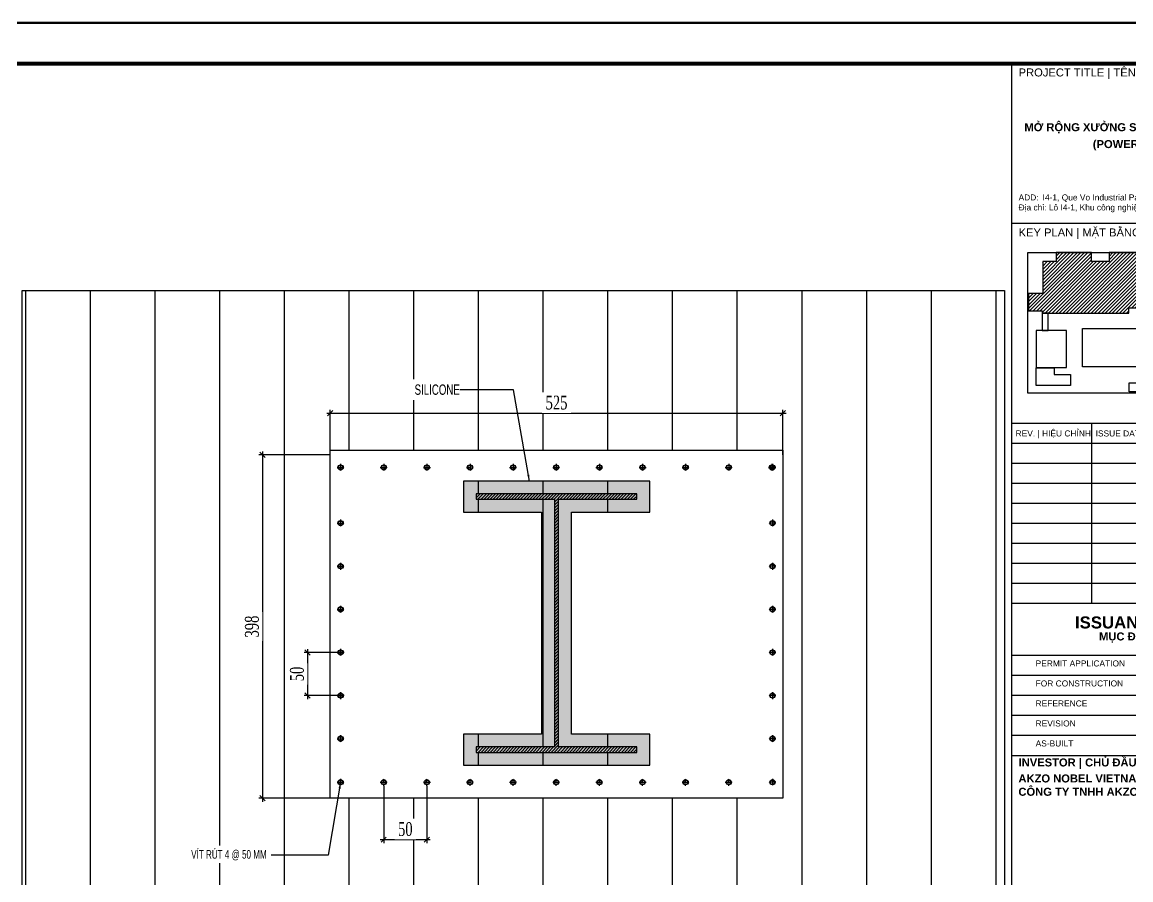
# Model space of a CAD drawing. Header units: inches. Extents: x 340055 to 349452, y -34649 to -30845.
# Drawn here: x 345170.8 to 345492.2, y -33068.4 to -32819.8 of the extents above; entities that cross this region are included whole.
import ezdxf

# ---------------------------------------------------------------- set-up
doc = ezdxf.new("R2010")
doc.units = ezdxf.units.IN
doc.header["$MEASUREMENT"] = 0
doc.linetypes.add('DD3', pattern=[0.2, 0.1, -0.1])
for name, color, linetype in [('2', 2, 'Continuous'), ('3', 3, 'Continuous'), ('NET IN', 3, 'Continuous')]:
    doc.layers.add(name, color=color, linetype=linetype)
for name, color, linetype, lineweight in [('TL-TIILE BLOCK A2$0$TL-TITLE BLOCK - TEXT @ 1', 7, 'Continuous', 25), ('TL-TIILE BLOCK A2$0$TL-TITLE BLOCK 1', 7, 'Continuous', 50), ('TL-TIILE BLOCK A2$0$TL-TITLE BLOCK 2', 7, 'Continuous', 25), ('TL-TITLE BLOCK - TEXT', 7, 'Continuous', 25)]:
    doc.layers.add(name, color=color, linetype=linetype, lineweight=lineweight)
doc.styles.add('ST1', font='times.ttf', dxfattribs={"width": 0.7})
doc.styles.add('ST1H', font='vnshxh.shx', dxfattribs={"width": 0.7})
doc.styles.add('TL-TIILE BLOCK A2$0$MEP-TEXT T.BLOCK 1', font='arial.ttf', dxfattribs={"height": 1.5})
doc.styles.add('TL-TIILE BLOCK A2$0$MEP-TEXT T.BLOCK 2', font='arial.ttf')
doc.styles.add('TL-TIILE BLOCK A2$0$MEP-TEXT T.BLOCK 3', font='arial.ttf', dxfattribs={"height": 3})
doc.dimstyles.new('3', dxfattribs={"dimtxt": 3.5, "dimasz": 1.8, "dimexe": 1, "dimexo": 0, "dimgap": 1, "dimtad": 1, "dimdec": 0, "dimlfac": 3, "dimzin": 0, "dimdsep": 46, "dimtxsty": 'ST1H', "dimblk": 'OBLIQUE', "dimcen": 1, "dimdle": 1, "dimclrd": 8, "dimclre": 8, "dimclrt": 3, "dimadec": 0, "dimazin": 0, "dimtfac": 1, "dimtdec": 0, "dimtix": 1, "dimtofl": 0, "dimtmove": 1, "dimatfit": 3, "dimfxl": 0, "dimtolj": 1, "dimtzin": 0, "dimlwd": -1, "dimlwe": -1, "dimarcsym": 0})
doc.dimstyles.new('4', dxfattribs={"dimtxt": 4, "dimasz": 1.5, "dimexe": 1, "dimexo": 0, "dimgap": 1, "dimtad": 1, "dimdec": 0, "dimlfac": 4, "dimzin": 0, "dimdsep": 46, "dimtxsty": 'ST1', "dimblk": 'OBLIQUE', "dimcen": 1, "dimdle": 1, "dimclrd": 8, "dimclre": 8, "dimclrt": 3, "dimadec": 0, "dimazin": 0, "dimtfac": 1, "dimtdec": 0, "dimtix": 1, "dimtmove": 0, "dimatfit": 3, "dimfxl": 0, "dimtolj": 1, "dimtzin": 0, "dimlwd": -1, "dimlwe": -1, "dimarcsym": 0})

# ---------------------------------------------------------------- blocks, each defined once
blk = doc.blocks.new('_Oblique')
at = {"color": 0, "linetype": 'ByBlock', "lineweight": -2}
blk.add_line((-0.5, -0.5), (0.5, 0.5), dxfattribs=at)
blk = doc.blocks.new('*D743')
at = {"color": 8, "linetype": 'Continuous', "transparency": 16777216}
for p, q in [((345260.1, -32945.24), (345260.1, -32932.15)), ((345391.31, -32945.24), (345391.31, -32932.15)), ((345259.1, -32933.15), (345392.31, -32933.15))]:
    blk.add_line(p, q, dxfattribs=at)
at = {"layer": 'Defpoints', "color": 0, "transparency": 16777216}
for p in [(345391.31, -32933.15), (345260.1, -32945.24), (345391.31, -32945.24)]:
    blk.add_point(p, dxfattribs=at)
at = {"color": 8, "transparency": 16777216, "xscale": 1.5, "yscale": 1.5, "zscale": 1.5, "rotation": 180}
blk.add_blockref('_Oblique', (345260.1, -32933.15), dxfattribs=at)
at = {"color": 8, "transparency": 16777216, "xscale": 1.5, "yscale": 1.5, "zscale": 1.5}
blk.add_blockref('_Oblique', (345391.31, -32933.15), dxfattribs=at)
at = {"color": 3, "transparency": 16777216, "insert": (345325.71, -32930.12), "char_height": 4, "attachment_point": 5, "style": 'ST1', "bg_fill": 3, "box_fill_scale": 1.25, "bg_fill_color": 256, "bg_fill_true_color": 13158600, "bg_fill_transparency": 0}
blk.add_mtext('\\A1;525', dxfattribs=at)
blk = doc.blocks.new('*D744')
at = {"color": 8, "linetype": 'Continuous', "transparency": 16777216}
for p, q in [((345240.47, -32944.24), (345240.47, -33045.79)), ((345260.1, -32945.24), (345239.47, -32945.24)), ((345260.1, -33044.79), (345239.47, -33044.79))]:
    blk.add_line(p, q, dxfattribs=at)
at = {"layer": 'Defpoints', "color": 0, "transparency": 16777216}
for p in [(345260.1, -32945.24), (345240.47, -33044.79), (345260.1, -33044.79)]:
    blk.add_point(p, dxfattribs=at)
at = {"color": 8, "transparency": 16777216, "xscale": 1.5, "yscale": 1.5, "zscale": 1.5}
for p, rotation in [((345240.47, -32945.24), 90), ((345240.47, -33044.79), 270)]:
    blk.add_blockref('_Oblique', p, dxfattribs=dict(at, rotation=rotation))
at = {"color": 3, "transparency": 16777216, "insert": (345237.43, -32995.02), "char_height": 4, "attachment_point": 5, "rotation": 90, "style": 'ST1', "bg_fill": 3, "box_fill_scale": 1.25, "bg_fill_color": 256, "bg_fill_true_color": 13158600, "bg_fill_transparency": 0}
blk.add_mtext('\\A1;398', dxfattribs=at)
blk = doc.blocks.new('*D745')
at = {"color": 8, "linetype": 'Continuous', "transparency": 16777216}
for p, q in [((345264.15, -33002.53), (345252.53, -33002.53)), ((345253.53, -33001.53), (345253.53, -33016.03)), ((345264.15, -33015.03), (345252.53, -33015.03))]:
    blk.add_line(p, q, dxfattribs=at)
at = {"layer": 'Defpoints', "color": 0, "transparency": 16777216}
for p in [(345264.15, -33002.53), (345253.53, -33015.03), (345264.15, -33015.03)]:
    blk.add_point(p, dxfattribs=at)
at = {"color": 8, "transparency": 16777216, "xscale": 1.5, "yscale": 1.5, "zscale": 1.5}
for p, rotation in [((345253.53, -33002.53), 90), ((345253.53, -33015.03), 270)]:
    blk.add_blockref('_Oblique', p, dxfattribs=dict(at, rotation=rotation))
at = {"color": 3, "transparency": 16777216, "insert": (345250.49, -33008.78), "char_height": 4, "attachment_point": 5, "rotation": 90, "style": 'ST1', "bg_fill": 3, "box_fill_scale": 1.25, "bg_fill_color": 256, "bg_fill_true_color": 13158600, "bg_fill_transparency": 0}
blk.add_mtext('\\A1;50', dxfattribs=at)
blk = doc.blocks.new('*D746')
at = {"color": 8, "linetype": 'Continuous', "transparency": 16777216}
for p, q in [((345275.63, -33041.17), (345275.63, -33057.79)), ((345288.13, -33041.17), (345288.13, -33057.79)), ((345274.63, -33056.79), (345289.13, -33056.79))]:
    blk.add_line(p, q, dxfattribs=at)
at = {"layer": 'Defpoints', "color": 0, "transparency": 16777216}
for p in [(345275.63, -33041.17), (345288.13, -33041.17), (345288.13, -33056.79)]:
    blk.add_point(p, dxfattribs=at)
at = {"color": 8, "transparency": 16777216, "xscale": 1.5, "yscale": 1.5, "zscale": 1.5, "rotation": 180}
blk.add_blockref('_Oblique', (345275.63, -33056.79), dxfattribs=at)
at = {"color": 8, "transparency": 16777216, "xscale": 1.5, "yscale": 1.5, "zscale": 1.5}
blk.add_blockref('_Oblique', (345288.13, -33056.79), dxfattribs=at)
at = {"color": 3, "transparency": 16777216, "insert": (345281.88, -33053.75), "char_height": 4, "attachment_point": 5, "style": 'ST1', "bg_fill": 3, "box_fill_scale": 1.25, "bg_fill_color": 256, "bg_fill_true_color": 13158600, "bg_fill_transparency": 0}
blk.add_mtext('\\A1;50', dxfattribs=at)
blk = doc.blocks.new('kt kien truc 1')
at = {"layer": 'TL-TITLE BLOCK - TEXT', "ltscale": 5}
h = blk.add_hatch(dxfattribs=at)
h.set_pattern_fill('ANSI31', color=252, scale=5)
h.set_pattern_definition([(45, (0.60566, 1.00843), (-0.44194174, 0.44194174), [])])
h.paths.add_polyline_path([(545.12, 360.52), (542.22, 360.52), (542.22, 362.74), (533.38, 362.74), (533.38, 360.49), (529, 360.49), (529, 362.74), (520.15, 362.74), (520.15, 360.49), (516.81, 360.49), (516.81, 352.55), (513.24, 352.56), (513.24, 348.16), (516.7, 348.16), (516.7, 347.6), (538.32, 347.6), (538.32, 348.92), (545.12, 348.92)])
at = {"layer": 'Defpoints', "color": 8}
blk.add_lwpolyline([(0, 0), (594, 0), (594, 420), (0, 420)], close=True, dxfattribs=at)
at = {"layer": 'TL-TIILE BLOCK A2$0$TL-TITLE BLOCK 1', "const_width": 1}
blk.add_lwpolyline([(20, 10), (579, 10), (584, 15), (584, 405), (579, 410), (20, 410), (15, 405), (15, 15)], close=True, dxfattribs=at)
at = {"layer": 'TL-TIILE BLOCK A2$0$TL-TITLE BLOCK 2'}
for p, q in [((509, 410), (509, 10)), ((584, 370), (509, 370)), ((584, 320), (509, 320)), ((584, 320), (509, 320)), ((529, 320), (529, 275)), ((584, 315), (509, 315)), ((584, 310), (509, 310)), ((584, 305), (509, 305)), ((584, 300), (509, 300)), ((584, 295), (509, 295)), ((584, 290), (509, 290)), ((584, 285), (509, 285)), ((584, 280), (509, 280)), ((584, 275), (509, 275)), ((584, 262), (509, 262)), ((584, 257), (509, 257)), ((584, 252), (509, 252)), ((584, 247), (509, 247)), ((584, 242), (509, 242)), ((509, 237), (584, 237))]:
    blk.add_line(p, q, dxfattribs=at)
at = {"layer": 'TL-TITLE BLOCK - TEXT'}
for points in [[(513.08, 362.74), (578.82, 362.74), (578.82, 327.57), (513.08, 327.57)], [(518.14, 347.6), (516.7, 347.6), (516.7, 343.27), (518.14, 343.27)], [(526.77, 343.77), (548.22, 343.77), (548.22, 334.18), (526.77, 334.18)], [(522.74, 343.27), (515.2, 343.27), (515.2, 334.03), (522.74, 334.03)], [(538.4, 330.18), (551.6, 330.18), (551.6, 327.98), (538.4, 327.98)]]:
    blk.add_lwpolyline(points, close=True, dxfattribs=at)
for points in [[(545.12, 360.52), (542.22, 360.52), (542.22, 362.74), (533.38, 362.74), (533.38, 360.49), (529, 360.49), (529, 362.74), (520.15, 362.74), (520.15, 360.49), (516.81, 360.49), (516.81, 352.55), (513.24, 352.56), (513.24, 348.16), (516.7, 348.16), (516.7, 347.6), (538.32, 347.6), (538.32, 348.92), (545.12, 348.92), (545.12, 360.52)], [(515.19, 333.96), (519.69, 333.96), (519.68, 332.29), (523.77, 332.29), (523.77, 329.49), (515.19, 329.49), (515.19, 333.96), (515.19, 333.96)]]:
    blk.add_lwpolyline(points, dxfattribs=at)
at = {"layer": 'TL-TIILE BLOCK A2$0$TL-TITLE BLOCK - TEXT @ 1', "attachment_point": 1}
for s, width, heights, insert, char_height, style in [('PROJECT TITLE | TÊN DỰ ÁN', 66.5482, [0], (510.78, 408.79), 2, 'TL-TIILE BLOCK A2$0$MEP-TEXT T.BLOCK 2'), ('\\pi0.50923;{\\fArial|b1|i0|c0|p34;MỞ RỘNG XƯỞNG SẢN XUẤT SƠN CÔNG NGHIỆP}', 68.8384, [0], (511.72, 395.1), 2, 'TL-TIILE BLOCK A2$0$MEP-TEXT T.BLOCK 3'), ('\\pi0.50924;{\\fArial|b1|i0|c0|p34;(POWER PROJECT)}', 32.1689, [0], (528.82, 390.88), 2, 'TL-TIILE BLOCK A2$0$MEP-TEXT T.BLOCK 3'), ('ADD:^II4-1, Que Vo Industrial Park, Bac Ninh Province, Viet Nam ', 66.5482, [0], (510.78, 377.29), 1.5, 'TL-TIILE BLOCK A2$0$MEP-TEXT T.BLOCK 1'), ('Địa chỉ: Lô I4-1, Khu công nghiệp Quế Võ, Bắc Ninh, Việt Nam', 66.5482, [0], (510.78, 374.79), 1.5, 'TL-TIILE BLOCK A2$0$MEP-TEXT T.BLOCK 1'), ('KEY PLAN | MẶT BẰNG ĐỊNH VỊ', 66.5482, [0], (510.78, 368.79), 2, 'TL-TIILE BLOCK A2$0$MEP-TEXT T.BLOCK 2'), ('REV. | HIỆU CHỈNH', 37.618, [0], (510.04, 318.29), 1.5, 'TL-TIILE BLOCK A2$0$MEP-TEXT T.BLOCK 1'), ('ISSUE DATE | NGÀY', 37.618, [0], (530.04, 318.29), 1.5, 'TL-TIILE BLOCK A2$0$MEP-TEXT T.BLOCK 1'), ('\\pi11.8638;{\\fArial|b1|i0|c0|p34;ISSUANCE PURPOSE}', 66.5482, [0], (513.01, 271.79), 3, 'TL-TIILE BLOCK A2$0$MEP-TEXT T.BLOCK 3'), ('\\pi17.8812;{\\fArial|b1|i0|c0|p34;MỤC ĐÍCH PHÁT HÀNH}', 66.5482, [0], (513.01, 267.79), 2, 'TL-TIILE BLOCK A2$0$MEP-TEXT T.BLOCK 2'), ('PERMIT APPLICATION ', 44.9946, [0], (515.04, 260.79), 1.5, 'TL-TIILE BLOCK A2$0$MEP-TEXT T.BLOCK 1'), ('FOR CONSTRUCTION', 44.9946, [0], (515.04, 255.79), 1.5, 'TL-TIILE BLOCK A2$0$MEP-TEXT T.BLOCK 1'), ('REFERENCE ', 44.9946, [0], (515.04, 250.79), 1.5, 'TL-TIILE BLOCK A2$0$MEP-TEXT T.BLOCK 1'), ('REVISION', 44.9946, [1.55], (515.04, 245.79), 1.5, 'TL-TIILE BLOCK A2$0$MEP-TEXT T.BLOCK 1'), ('AS-BUILT ', 44.9946, [0], (515.04, 240.79), 1.5, 'TL-TIILE BLOCK A2$0$MEP-TEXT T.BLOCK 1'), ('{\\fArial|b1|i0|c0|p34;INVESTOR | CHỦ ĐẦU TƯ}', 66.5482, [0], (510.78, 236.29), 2, 'TL-TIILE BLOCK A2$0$MEP-TEXT T.BLOCK 2'), ('\\pi5.64586;{\\fArial|b1|i0|c0|p34;AKZO NOBEL VIETNAM CO., LTD\\PCÔNG TY TNHH AKZO NOBEL VIỆT NAM}', 66.5482, [0], (505.09, 232.29), 2, 'TL-TIILE BLOCK A2$0$MEP-TEXT T.BLOCK 2')]:
    blk.add_mtext_dynamic_manual_height_columns(s, width=width, gutter_width=15, heights=heights, dxfattribs=dict(at, insert=insert, char_height=char_height, style=style))

msp = doc.modelspace()

# ---------------------------------------------------------------- hatches: boundary and pattern name
h = msp.add_hatch()
h.set_pattern_fill('ANSI31', color=3, scale=150, angle=45, style=0)
h.set_pattern_definition([(90, (18378.097, 4798.505), (-18.75, 4e-15), [])])
h.paths.add_polyline_path([(345455.5079, -32897.6427), (345170.8389, -32897.6427), (345170.8389, -33073.4326), (345455.5079, -33073.4326)])
h.paths.add_polyline_path([(345391.3125, -33044.7885), (345260.1008, -33044.7885), (345260.1008, -32943.8719), (345391.3125, -32943.8719)], flags=16)
h.paths.add_polyline_path([(345388.2067, -32949.6484, -0.4429553), (345387.3839, -32948.902, -0.4429553), (345388.2067, -32948.1555, -0.4429553), (345389.0294, -32948.902, -0.4429553)], flags=0)
h.paths.add_polyline_path([(345388.2067, -32949.5227, -0.44880127), (345387.5089, -32948.902, -0.44880127), (345388.2067, -32948.2812, -0.44880127), (345388.9044, -32948.902, -0.44880127)], flags=0)
h.paths.add_polyline_path([(345352.7067, -32952.8364), (345352.7067, -32961.8864), (345330.0567, -32961.8864), (345330.0567, -32984.8824), (345330.0567, -33026.1825), (345352.7067, -33026.1825), (345352.7067, -33035.2325), (345298.7067, -33035.2325), (345298.7067, -33026.1825), (345321.3567, -33026.1825), (345321.3567, -32984.8824), (345321.3567, -32961.8864), (345298.7067, -32961.8864), (345298.7067, -32952.8364)], flags=0)
h.paths.add_polyline_path([(345348.9567, -32956.5864), (345348.9567, -32958.1364), (345326.3067, -32958.1364), (345326.3067, -32984.8824), (345326.3067, -33029.9325), (345348.9567, -33029.9325), (345348.9567, -33031.4825), (345302.4567, -33031.4825), (345302.4567, -33029.9325), (345325.1067, -33029.9325), (345325.1067, -32984.8824), (345325.1067, -32958.1364), (345302.4567, -32958.1364), (345302.4567, -32956.5864)], flags=0)
h.paths.add_polyline_path([(345321.6432, -32934.3581), (345329.8448, -32934.3581), (345329.8448, -32925.8174), (345321.6432, -32925.8174)], flags=24)
h.paths.add_polyline_path([(345241.6638, -32999.0811), (345241.6638, -32990.8795), (345233.1231, -32990.8795), (345233.1231, -32999.0811)], flags=24)
h.paths.add_polyline_path([(345254.7335, -33011.8729), (345254.7335, -33005.7385), (345246.1928, -33005.7385), (345246.1928, -33011.8729)], flags=24)
h.paths.add_polyline_path([(345278.7915, -33057.9974), (345284.9259, -33057.9974), (345284.9259, -33049.4566), (345278.7915, -33049.4566)], flags=24)
at = {"true_color": 0x2cc9bc}
msp.add_hatch(color=132, dxfattribs=at).paths.add_polyline_path([(345298.7067, -32952.8364), (345298.7067, -32961.8864), (345321.3567, -32961.8864), (345321.3567, -32984.8824), (345321.3567, -33026.1825), (345298.7067, -33026.1825), (345298.7067, -33035.2325), (345352.7067, -33035.2325), (345352.7067, -33026.1825), (345330.0567, -33026.1825), (345330.0567, -32984.8824), (345330.0567, -32961.8864), (345352.7067, -32961.8864), (345352.7067, -32952.8364)])
at = {"layer": '2'}
h = msp.add_hatch(dxfattribs=at)
h.set_pattern_fill('ANSI31', color=256, scale=5, style=0)
h.set_pattern_definition([(45, (18378.09663, 4798.5053), (-0.4419417382, 0.4419417382), [])])
h.paths.add_polyline_path([(345325.1067, -32984.8824), (345325.1067, -33029.9325), (345302.4567, -33029.9325), (345302.4567, -33031.4825), (345348.9567, -33031.4825), (345348.9567, -33029.9325), (345326.3067, -33029.9325), (345326.3067, -32984.8824), (345326.3067, -32958.1364), (345348.9567, -32958.1364), (345348.9567, -32956.5864), (345302.4567, -32956.5864), (345302.4567, -32958.1364), (345325.1067, -32958.1364)])

# ---------------------------------------------------------------- linework, layer by layer
at = {"color": 8, "linetype": 'DD3'}
for p, q in [((345263.1339, -32947.8898), (345263.1339, -32949.9141)), ((345275.6339, -32947.8898), (345275.6339, -32949.9141)), ((345288.1339, -32947.8898), (345288.1339, -32949.9141)), ((345300.6339, -32947.8898), (345300.6339, -32949.9141)), ((345313.1339, -32947.8898), (345313.1339, -32949.9141)), ((345325.6339, -32947.8898), (345325.6339, -32949.9141)), ((345338.1339, -32947.8898), (345338.1339, -32949.9141)), ((345350.6339, -32947.8898), (345350.6339, -32949.9141)), ((345363.1339, -32947.8898), (345363.1339, -32949.9141)), ((345375.6339, -32947.8898), (345375.6339, -32949.9141)), ((345388.1339, -32947.8898), (345388.1339, -32949.9141)), ((345388.2794, -32947.8898), (345388.2794, -32949.9141)), ((345262.1218, -32948.902), (345264.146, -32948.902)), ((345274.6218, -32948.902), (345276.646, -32948.902)), ((345287.1218, -32948.902), (345289.146, -32948.902)), ((345299.6218, -32948.902), (345301.646, -32948.902)), ((345312.1218, -32948.902), (345314.146, -32948.902)), ((345324.6218, -32948.902), (345326.646, -32948.902)), ((345337.1218, -32948.902), (345339.146, -32948.902)), ((345349.6218, -32948.902), (345351.646, -32948.902)), ((345362.1218, -32948.902), (345364.146, -32948.902)), ((345374.6218, -32948.902), (345376.646, -32948.902)), ((345387.1218, -32948.902), (345389.146, -32948.902)), ((345389.2915, -32948.902), (345387.2673, -32948.902)), ((345263.1339, -32964.0183), (345263.1339, -32966.0426)), ((345388.2794, -32964.0183), (345388.2794, -32966.0426)), ((345262.1218, -32965.0304), (345264.146, -32965.0304)), ((345389.2915, -32965.0304), (345387.2673, -32965.0304)), ((345263.1339, -32976.5183), (345263.1339, -32978.5426)), ((345388.2794, -32976.5183), (345388.2794, -32978.5426)), ((345262.1218, -32977.5304), (345264.146, -32977.5304)), ((345389.2915, -32977.5304), (345387.2673, -32977.5304)), ((345262.1218, -32990.0304), (345264.146, -32990.0304)), ((345263.1339, -32989.0183), (345263.1339, -32991.0426)), ((345389.2915, -32990.0304), (345387.2673, -32990.0304)), ((345388.2794, -32989.0183), (345388.2794, -32991.0426)), ((345262.1218, -33002.5304), (345264.146, -33002.5304)), ((345263.1339, -33001.5183), (345263.1339, -33003.5426)), ((345389.2915, -33002.5304), (345387.2673, -33002.5304)), ((345388.2794, -33001.5183), (345388.2794, -33003.5426)), ((345262.1218, -33015.0304), (345264.146, -33015.0304)), ((345263.1339, -33014.0183), (345263.1339, -33016.0426)), ((345389.2915, -33015.0304), (345387.2673, -33015.0304)), ((345388.2794, -33014.0183), (345388.2794, -33016.0426)), ((345262.1218, -33027.5304), (345264.146, -33027.5304)), ((345263.1339, -33026.5183), (345263.1339, -33028.5426)), ((345389.2915, -33027.5304), (345387.2673, -33027.5304)), ((345388.2794, -33026.5183), (345388.2794, -33028.5426)), ((345262.1218, -33040.1581), (345264.146, -33040.1581)), ((345263.1339, -33039.1459), (345263.1339, -33041.1702)), ((345274.6218, -33040.1581), (345276.646, -33040.1581)), ((345275.6339, -33041.1702), (345275.6339, -33039.1459)), ((345287.1218, -33040.1581), (345289.146, -33040.1581)), ((345288.1339, -33041.1702), (345288.1339, -33039.1459)), ((345299.6218, -33040.1581), (345301.646, -33040.1581)), ((345300.6339, -33041.1702), (345300.6339, -33039.1459)), ((345312.1218, -33040.1581), (345314.146, -33040.1581)), ((345313.1339, -33041.1702), (345313.1339, -33039.1459)), ((345324.6218, -33040.1581), (345326.646, -33040.1581)), ((345325.6339, -33041.1702), (345325.6339, -33039.1459)), ((345337.1218, -33040.1581), (345339.146, -33040.1581)), ((345338.1339, -33041.1702), (345338.1339, -33039.1459)), ((345349.6218, -33040.1581), (345351.646, -33040.1581)), ((345350.6339, -33041.1702), (345350.6339, -33039.1459)), ((345362.1218, -33040.1581), (345364.146, -33040.1581)), ((345363.1339, -33041.1702), (345363.1339, -33039.1459)), ((345374.6218, -33040.1581), (345376.646, -33040.1581)), ((345375.6339, -33041.1702), (345375.6339, -33039.1459)), ((345389.2915, -33040.1581), (345387.2673, -33040.1581)), ((345388.2794, -33039.1459), (345388.2794, -33041.1702))]:
    msp.add_line(p, q, dxfattribs=at)
at = {"color": 8}
for points in [[(345170.8389, -32897.6427), (345455.5079, -32897.6427), (345455.5079, -33073.4326), (345170.8389, -33073.4326)], [(345260.1008, -32943.8719), (345391.3125, -32943.8719), (345391.3125, -33044.7885), (345260.1008, -33044.7885)]]:
    msp.add_lwpolyline(points, close=True, dxfattribs=at)
at = {"color": 132, "true_color": 0x2cc9bc}
msp.add_lwpolyline([(345321.3567, -32984.8824), (345321.3567, -33026.1825), (345298.7067, -33026.1825), (345298.7067, -33035.2325), (345352.7067, -33035.2325), (345352.7067, -33026.1825), (345330.0567, -33026.1825), (345330.0567, -32984.8824), (345330.0567, -32961.8864), (345352.7067, -32961.8864), (345352.7067, -32952.8364), (345298.7067, -32952.8364), (345298.7067, -32961.8864), (345321.3567, -32961.8864)], close=True, dxfattribs=at)
at = {"color": 8}
for centre, radius in [((345263.1339, -32948.902), 0.75), ((345263.1339, -32948.902), 0.625), ((345275.6339, -32948.902), 0.75), ((345275.6339, -32948.902), 0.625), ((345288.1339, -32948.902), 0.75), ((345288.1339, -32948.902), 0.625), ((345300.6339, -32948.902), 0.75), ((345300.6339, -32948.902), 0.625), ((345313.1339, -32948.902), 0.75), ((345313.1339, -32948.902), 0.625), ((345325.6339, -32948.902), 0.75), ((345325.6339, -32948.902), 0.625), ((345338.1339, -32948.902), 0.75), ((345338.1339, -32948.902), 0.625), ((345350.6339, -32948.902), 0.75), ((345350.6339, -32948.902), 0.625), ((345363.1339, -32948.902), 0.75), ((345363.1339, -32948.902), 0.625), ((345375.6339, -32948.902), 0.75), ((345375.6339, -32948.902), 0.625), ((345388.1339, -32948.902), 0.75), ((345388.1339, -32948.902), 0.625), ((345388.2794, -32948.902), 0.75), ((345388.2794, -32948.902), 0.625), ((345263.1339, -32965.0304), 0.75), ((345388.2794, -32965.0304), 0.75), ((345263.1339, -32965.0304), 0.625), ((345388.2794, -32965.0304), 0.625), ((345263.1339, -32977.5304), 0.75), ((345263.1339, -32977.5304), 0.625), ((345388.2794, -32977.5304), 0.75), ((345388.2794, -32977.5304), 0.625), ((345263.1339, -32990.0304), 0.75), ((345263.1339, -32990.0304), 0.625), ((345388.2794, -32990.0304), 0.75), ((345388.2794, -32990.0304), 0.625), ((345263.1339, -33002.5304), 0.75), ((345263.1339, -33002.5304), 0.625), ((345388.2794, -33002.5304), 0.75), ((345388.2794, -33002.5304), 0.625), ((345263.1339, -33015.0304), 0.75), ((345263.1339, -33015.0304), 0.625), ((345388.2794, -33015.0304), 0.75), ((345388.2794, -33015.0304), 0.625), ((345263.1339, -33027.5304), 0.75), ((345263.1339, -33027.5304), 0.625), ((345388.2794, -33027.5304), 0.75), ((345388.2794, -33027.5304), 0.625), ((345263.1339, -33040.1581), 0.75), ((345263.1339, -33040.1581), 0.625), ((345275.6339, -33040.1581), 0.75), ((345275.6339, -33040.1581), 0.625), ((345288.1339, -33040.1581), 0.75), ((345288.1339, -33040.1581), 0.625), ((345300.6339, -33040.1581), 0.75), ((345300.6339, -33040.1581), 0.625), ((345313.1339, -33040.1581), 0.75), ((345313.1339, -33040.1581), 0.625), ((345325.6339, -33040.1581), 0.75), ((345325.6339, -33040.1581), 0.625), ((345338.1339, -33040.1581), 0.75), ((345338.1339, -33040.1581), 0.625), ((345350.6339, -33040.1581), 0.75), ((345350.6339, -33040.1581), 0.625), ((345363.1339, -33040.1581), 0.75), ((345363.1339, -33040.1581), 0.625), ((345375.6339, -33040.1581), 0.75), ((345375.6339, -33040.1581), 0.625), ((345388.2794, -33040.1581), 0.75), ((345388.2794, -33040.1581), 0.625)]:
    msp.add_circle(centre, radius, dxfattribs=at)
at = {"layer": '2'}
msp.add_lwpolyline([(345325.1067, -32984.8824), (345325.1067, -33029.9325), (345302.4567, -33029.9325), (345302.4567, -33031.4825), (345348.9567, -33031.4825), (345348.9567, -33029.9325), (345326.3067, -33029.9325), (345326.3067, -32984.8824), (345326.3067, -32958.1364), (345348.9567, -32958.1364), (345348.9567, -32956.5864), (345302.4567, -32956.5864), (345302.4567, -32958.1364), (345325.1067, -32958.1364)], close=True, dxfattribs=at)

# ---------------------------------------------------------------- next in the draw order: dimensions: what is measured, and where the dimension line sits
at = {"color": 8}
dim = msp.add_linear_dim(base=(345391.3125, -32933.1498), p1=(345260.1008, -32945.2428), p2=(345391.3125, -32945.2428), dimstyle='4', dxfattribs=at)
dim.commit()
dim.dimension.update_dxf_attribs({"geometry": '*D743', "text_midpoint": (345325.7067, -32930.1152)})
dim = msp.add_linear_dim(base=(345288.1339, -33056.789), p1=(345275.6339, -33041.1702), p2=(345288.1339, -33041.1702), angle=180, dimstyle='4', dxfattribs=at)
dim.commit()
dim.dimension.update_dxf_attribs({"geometry": '*D746', "text_midpoint": (345281.8839, -33053.7544)})

# ---------------------------------------------------------------- next in the draw order: texts
at = {"layer": '3', "insert": (345297.6848, -32926.3623), "char_height": 3, "attachment_point": 6, "style": 'ST1H', "bg_fill": 2}
msp.add_mtext('\\A1;silicone', dxfattribs=at)

# ---------------------------------------------------------------- next in the draw order: dimensions: what is measured, and where the dimension line sits
at = {"color": 8}
dim = msp.add_linear_dim(base=(345240.467, -33044.7885), p1=(345260.1008, -32945.2428), p2=(345260.1008, -33044.7885), angle=90, dimstyle='4', dxfattribs=at)
dim.commit()
dim.dimension.update_dxf_attribs({"geometry": '*D744', "text_midpoint": (345237.4266, -32995.0157)})

# ---------------------------------------------------------------- next in the draw order: dimensions: what is measured, and where the dimension line sits
dim = msp.add_linear_dim(base=(345253.5251, -33015.0304), p1=(345264.146, -33002.5304), p2=(345264.146, -33015.0304), angle=90, dimstyle='4', dxfattribs=at)
dim.commit()
dim.dimension.update_dxf_attribs({"geometry": '*D745', "text_midpoint": (345250.4905, -33008.7804)})

# ---------------------------------------------------------------- next in the draw order: leaders
at = {"color": 9}
for points in [[(345317.8336, -32952.8364), (345313.2057, -32926.3623), (345297.6848, -32926.3623)], [(345263.1339, -33040.1581), (345259.5618, -33061.3179), (345241.7033, -33061.3179)]]:
    msp.add_leader(points, dimstyle='3', override={"dimgap": 1, "dimtad": 0}, dxfattribs=at)

# ---------------------------------------------------------------- next in the draw order: texts
at = {"layer": '3', "insert": (345241.7033, -33061.3179), "char_height": 2.5, "attachment_point": 6, "style": 'ST1H', "bg_fill": 2}
msp.add_mtext('\\A1;vÝt rót 4 @ 50 mm', dxfattribs=at)

# ---------------------------------------------------------------- next in the draw order: linework, layer by layer
at = {"layer": 'NET IN'}
msp.add_lwpolyline([(344867.3504, -32819.8165), (345556.1302, -32819.8165), (345556.1302, -33306.4171), (344867.3504, -33306.4171)], close=True, dxfattribs=at)

# ---------------------------------------------------------------- next in the draw order: block references
at = {"layer": '3', "xscale": 1.159562065285868, "yscale": 1.159562065285868, "zscale": 1.159562065285868}
msp.add_blockref('kt kien truc 1', (344867.3504, -33307.2481), dxfattribs=at)

doc.saveas('drawing.dxf')
